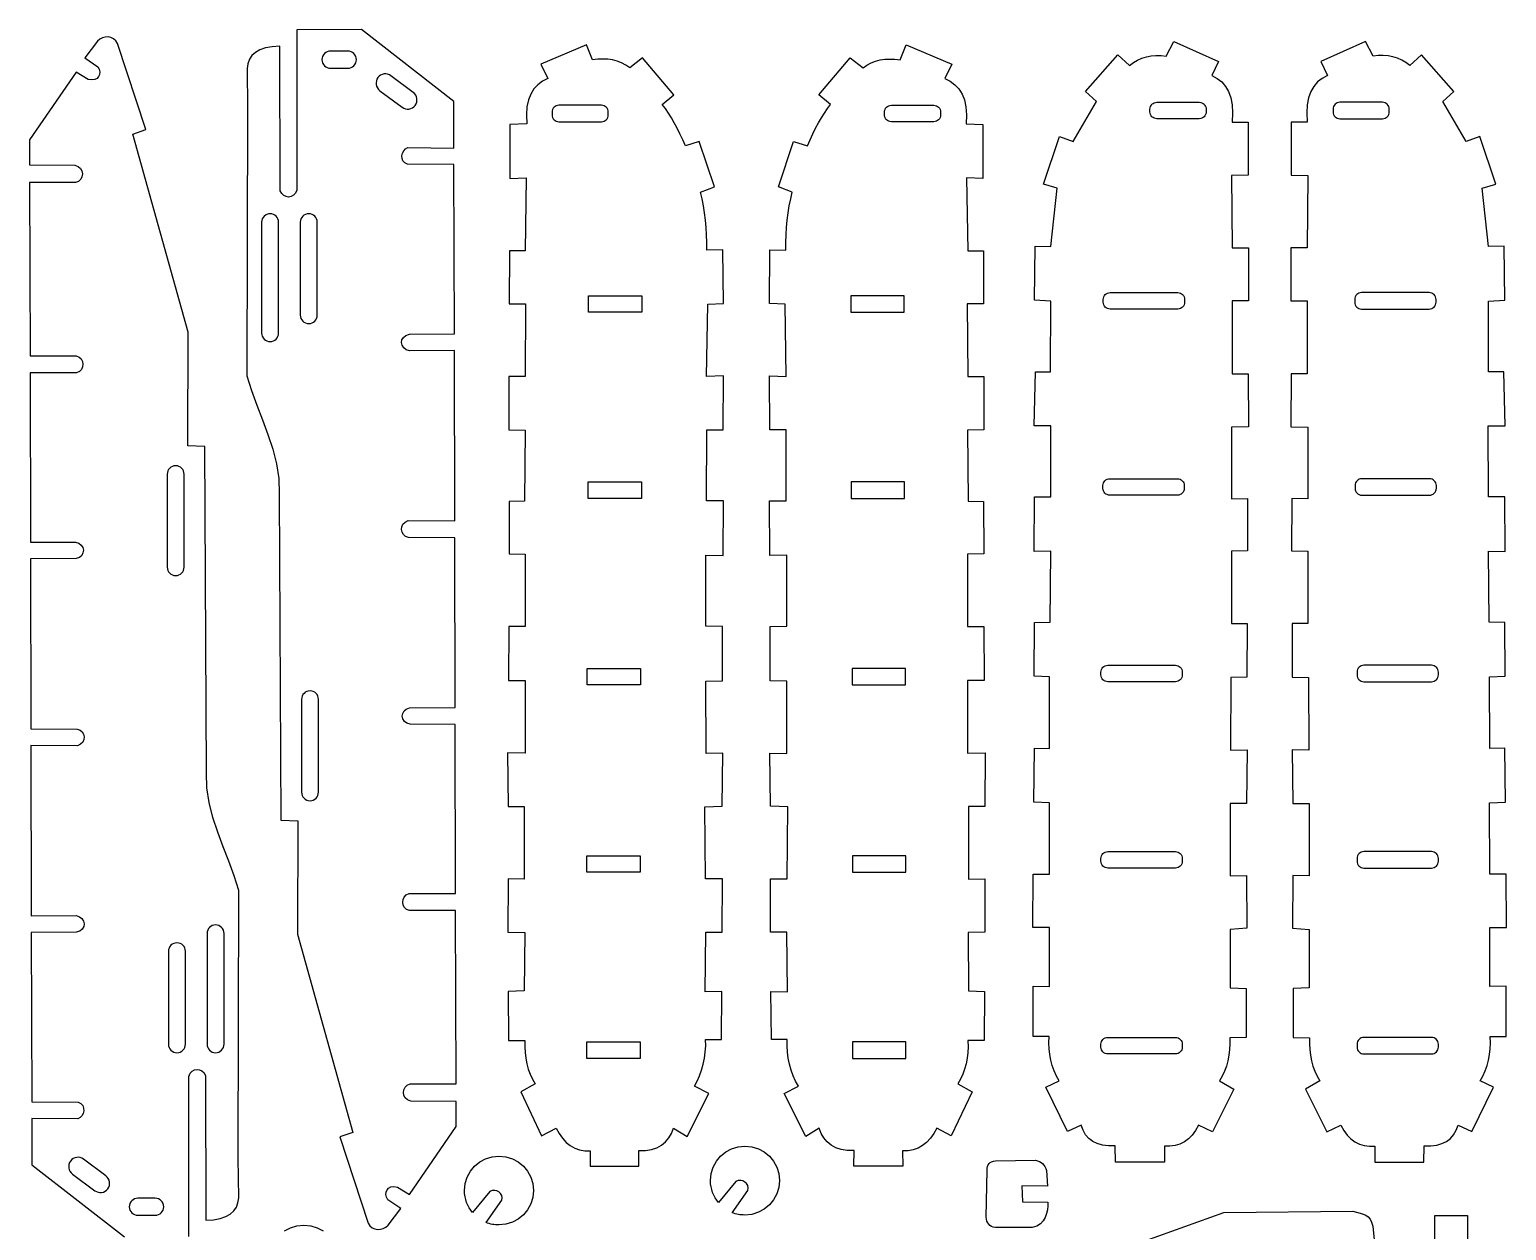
# Model space of a CAD drawing. Extents: x -147 to 762, y -188 to 192.
# Drawn here: x 168.6 to 447, y -34.2 to 192.3 of the extents above; entities that cross this region are included whole.
import ezdxf

# ---------------------------------------------------------------- set-up
doc = ezdxf.new("R2010")
doc.units = 0
doc.header["$MEASUREMENT"] = 0
doc.layers.add('CAMADA_1', color=7, linetype='CONTINUOUS')

msp = doc.modelspace()

# ---------------------------------------------------------------- linework, layer by layer
at = {"layer": 'CAMADA_1', "color": 250}
for points in [[(227.0451, -16.5149), (232.4076, -32.7842), (232.7419, -33.2896), (233.1651, -33.6555), (233.652, -33.8863), (234.1774, -33.9864), (234.7159, -33.9601), (235.2424, -33.8117), (235.7317, -33.5457), (236.1584, -33.1662), (238.5426, -30.0635), (236.1131, -28.3791), (235.8659, -27.8925), (235.7615, -27.4006), (235.796, -26.9329), (235.9655, -26.5189), (236.2659, -26.1882), (236.6933, -25.9703), (237.2438, -25.8947), (237.9134, -25.991), (240.2089, -27.3754), (248.9874, -14.6006), (248.9767, -9.8827), (240.4168, -9.7857), (239.8194, -9.5687), (239.3896, -9.1947), (239.1274, -8.7149), (239.033, -8.1808), (239.1064, -7.6437), (239.3477, -7.1549), (239.7569, -6.7658), (240.3341, -6.5277), (248.9693, -6.5373), (248.8951, 26.1454), (240.1964, 26.1603), (239.653, 26.3719), (239.2589, 26.7294), (239.0154, 27.1868), (238.924, 27.6982), (238.9859, 28.2177), (239.2025, 28.6994), (239.5751, 29.0972), (240.1051, 29.3654), (248.8878, 29.3593), (248.8157, 61.2542), (240.3188, 61.2691), (239.6895, 61.4697), (239.2327, 61.8243), (238.9498, 62.2825), (238.8422, 62.7938), (238.9112, 63.3078), (239.1583, 63.7741), (239.5849, 64.1422), (240.1922, 64.3616), (248.8085, 64.4255), (248.7359, 96.4497), (240.0093, 96.5071), (239.4618, 96.7024), (239.0536, 97.0438), (238.7924, 97.4866), (238.6857, 97.9865), (238.7414, 98.499), (238.967, 98.9796), (239.3704, 99.3837), (239.9591, 99.6669), (248.7288, 99.6063), (248.6562, 131.7454), (240.2167, 131.688), (239.5837, 131.8989), (239.1149, 132.2624), (238.8184, 132.728), (238.7021, 133.2451), (238.7742, 133.7631), (239.0427, 134.2314), (239.5155, 134.5994), (240.2007, 134.8165), (248.6492, 134.9017), (248.5764, 166.8309), (239.8235, 166.8974), (239.2999, 167.1465), (238.9608, 167.5228), (238.7894, 167.9827), (238.7691, 168.4825), (238.8829, 168.9785), (239.1142, 169.4272), (239.4462, 169.7849), (239.8621, 170.0079), (248.5693, 169.9328), (248.5493, 178.7091), (231.1151, 192.2755), (218.9394, 192.2312), (218.9756, 162.0111), (218.6981, 161.4325), (218.3247, 161.0228), (217.886, 160.7779), (217.4128, 160.6938), (216.9358, 160.7662), (216.486, 160.9911), (216.0939, 161.3643), (215.7903, 161.8817), (215.7365, 189.1259), (214.2779, 189.0323), (213.0297, 188.8058), (211.9847, 188.451), (211.1358, 187.9723), (210.4758, 187.3744), (209.9975, 186.6616), (209.6938, 185.8386), (209.5575, 184.9099), (209.6265, 177.357), (209.5451, 126.9899), (210.4057, 124.2178), (211.4061, 121.455), (212.4625, 118.6959), (213.4908, 115.9349), (214.4074, 113.1665), (215.1282, 110.3851), (215.5693, 107.585), (215.647, 104.7607), (215.9645, 43.2168), (219.1347, 43.0926), (219.0972, 21.6988), (229.5047, -15.6873), (227.0451, -16.5149)], [(287.8624, 178.1503), (290.0243, 179.988), (284.1295, 186.9225), (281.7238, 185.0338), (280.9775, 185.5746), (280.1887, 186.002), (279.3602, 186.3226), (278.4948, 186.5428), (277.5954, 186.6694), (276.6647, 186.709), (275.7056, 186.668), (274.7209, 186.5532), (273.5742, 189.404), (264.9715, 185.7655), (266.2669, 183.0318), (265.2673, 182.5119), (264.3925, 181.862), (263.6522, 181.0687), (263.0556, 180.1185), (262.6122, 178.998), (262.3316, 177.6939), (262.2231, 176.1925), (262.2962, 174.4806), (259.1117, 174.3948), (259.1258, 164.1907), (262.1944, 164.3202), (261.9846, 150.5534), (259.0194, 150.543), (259.0068, 140.5429), (262.0846, 140.5375), (261.9846, 126.8183), (258.9516, 126.8717), (258.9244, 116.7969), (262.0041, 116.7441), (261.9041, 103.3442), (259.0027, 103.2709), (258.9634, 93.3923), (262.0041, 93.3284), (262.0041, 79.7091), (258.9424, 79.7029), (258.8854, 69.5152), (262.0235, 69.5544), (262.0041, 55.8156), (258.6796, 55.8624), (258.7661, 45.7791), (261.843, 45.7804), (261.843, 32.0611), (258.7778, 32.1003), (258.7463, 22.0444), (261.9261, 22.0064), (261.843, 11.0153), (258.8185, 10.9068), (258.868, 1.6286), (261.9457, 1.6119), (261.9226, 0.4747), (261.9726, -0.63), (262.097, -1.7017), (262.2969, -2.7397), (262.5734, -3.7437), (262.9277, -4.7132), (263.3608, -5.6476), (263.874, -6.5464), (261.1605, -8.0643), (265.0844, -16.3275), (267.8164, -14.9091), (268.3876, -15.9147), (269.0241, -16.8024), (269.727, -17.5633), (270.4971, -18.1883), (271.3353, -18.6686), (272.2425, -18.9952), (273.2197, -19.1592), (274.2676, -19.1516), (274.2356, -22.0487), (283.461, -22.0818), (283.4179, -19.0835), (284.693, -19.0771), (285.8326, -18.9039), (286.8391, -18.5733), (287.7152, -18.0948), (288.4637, -17.478), (289.0871, -16.7323), (289.588, -15.8673), (289.9692, -14.8924), (292.5195, -16.4549), (296.6148, -8.3424), (293.8992, -6.9464), (294.4283, -5.9987), (294.8876, -4.9926), (295.2742, -3.9362), (295.5851, -2.8376), (295.8171, -1.7049), (295.9674, -0.5462), (296.033, 0.6302), (296.0107, 1.8163), (299.0004, 1.8348), (299.0984, 10.8822), (295.9302, 10.8048), (296.0564, 22.0647), (299.1632, 22.0812), (299.1954, 32.1308), (296.0302, 32.1195), (295.8912, 45.6998), (299.1433, 45.8115), (299.2633, 55.803), (296.1107, 55.774), (296.0912, 69.3739), (299.218, 69.4602), (299.235, 79.707), (296.0718, 79.787), (296.0718, 93.1284), (299.3104, 93.1104), (299.3757, 103.4116), (296.1912, 103.4026), (296.2399, 116.783), (299.3048, 116.7968), (299.3815, 126.9795), (296.2037, 126.8794), (296.4097, 140.5181), (299.3832, 140.5899), (299.2952, 150.7361), (296.2621, 150.6447), (296.2626, 152.1056), (296.22, 153.5419), (296.134, 154.9534), (296.0046, 156.34), (295.8314, 157.7017), (295.6144, 159.0383), (295.3533, 160.3496), (295.0479, 161.6357), (297.6676, 162.603), (294.8327, 171.1644), (292.2089, 170.3288), (291.699, 171.5073), (291.1789, 172.6243), (290.6488, 173.6819), (290.1093, 174.6822), (289.5605, 175.6271), (289.0029, 176.5187), (288.4367, 177.3591), (287.8624, 178.1503)], [(319.5576, 178.1503), (317.3957, 179.988), (323.2905, 186.9225), (325.6962, 185.0338), (326.4425, 185.5746), (327.2313, 186.002), (328.0598, 186.3226), (328.9252, 186.5428), (329.8246, 186.6694), (330.7553, 186.709), (331.7144, 186.668), (332.6991, 186.5532), (333.8458, 189.404), (342.4485, 185.7655), (341.1531, 183.0318), (342.1527, 182.5119), (343.0275, 181.862), (343.7678, 181.0687), (344.3644, 180.1185), (344.8078, 178.998), (345.0884, 177.6939), (345.1969, 176.1925), (345.1238, 174.4806), (348.3083, 174.3948), (348.2942, 164.1907), (345.2256, 164.3202), (345.4354, 150.5534), (348.4006, 150.543), (348.4132, 140.5429), (345.3354, 140.5375), (345.4354, 126.8183), (348.4684, 126.8717), (348.4956, 116.7969), (345.4159, 116.7441), (345.5159, 103.3442), (348.4173, 103.2709), (348.4566, 93.3923), (345.4159, 93.3284), (345.4159, 79.7091), (348.4776, 79.7029), (348.5346, 69.5152), (345.3965, 69.5544), (345.4159, 55.8156), (348.7404, 55.8624), (348.6539, 45.7791), (345.577, 45.7804), (345.577, 32.0611), (348.6422, 32.1003), (348.6737, 22.0444), (345.4939, 22.0064), (345.577, 11.0153), (348.6015, 10.9068), (348.552, 1.6286), (345.4743, 1.6119), (345.4974, 0.4747), (345.4474, -0.63), (345.323, -1.7017), (345.1231, -2.7397), (344.8466, -3.7437), (344.4923, -4.7132), (344.0592, -5.6476), (343.546, -6.5464), (346.2595, -8.0643), (342.3356, -16.3275), (339.6036, -14.9091), (339.0324, -15.9147), (338.3959, -16.8024), (337.693, -17.5633), (336.9229, -18.1883), (336.0847, -18.6686), (335.1775, -18.9952), (334.2003, -19.1592), (333.1524, -19.1516), (333.1844, -22.0487), (323.959, -22.0818), (324.0021, -19.0835), (322.727, -19.0771), (321.5874, -18.9039), (320.5809, -18.5733), (319.7048, -18.0948), (318.9563, -17.478), (318.3329, -16.7323), (317.832, -15.8673), (317.4508, -14.8924), (314.9005, -16.4549), (310.8052, -8.3424), (313.5208, -6.9464), (312.9917, -5.9987), (312.5324, -4.9926), (312.1458, -3.9362), (311.8349, -2.8376), (311.6029, -1.7049), (311.4526, -0.5462), (311.387, 0.6302), (311.4093, 1.8163), (308.4196, 1.8348), (308.3216, 10.8822), (311.4898, 10.8048), (311.3636, 22.0647), (308.2568, 22.0812), (308.2246, 32.1308), (311.3898, 32.1195), (311.5288, 45.6998), (308.2767, 45.8115), (308.1567, 55.803), (311.3093, 55.774), (311.3288, 69.3739), (308.202, 69.4602), (308.185, 79.707), (311.3482, 79.787), (311.3482, 93.1284), (308.1096, 93.1104), (308.0443, 103.4116), (311.2288, 103.4026), (311.1801, 116.783), (308.1152, 116.7968), (308.0385, 126.9795), (311.2163, 126.8794), (311.0103, 140.5181), (308.0368, 140.5899), (308.1248, 150.7361), (311.1579, 150.6447), (311.1574, 152.1056), (311.2, 153.5419), (311.286, 154.9534), (311.4154, 156.34), (311.5886, 157.7017), (311.8056, 159.0383), (312.0667, 160.3496), (312.3721, 161.6357), (309.7524, 162.603), (312.5873, 171.1644), (315.2111, 170.3288), (315.721, 171.5073), (316.2411, 172.6243), (316.7712, 173.6819), (317.3107, 174.6822), (317.8595, 175.6271), (318.4171, 176.5187), (318.9833, 177.3591), (319.5576, 178.1503)], [(369.7273, 178.7087), (367.6392, 180.6201), (373.7554, 187.4809), (375.9397, 185.5184), (376.6828, 186.0688), (377.4633, 186.5212), (378.2799, 186.8772), (379.1318, 187.1381), (380.0177, 187.3053), (380.9365, 187.3803), (381.8873, 187.3644), (382.8688, 187.2591), (384.3106, 190.0362), (392.692, 186.2501), (391.4704, 183.5902), (392.4637, 183.0608), (393.3217, 182.3858), (394.0384, 181.557), (394.6079, 180.5663), (395.0241, 179.4052), (395.2811, 178.0656), (395.3729, 176.5391), (395.2934, 174.8177), (398.3304, 174.8057), (398.3163, 164.8229), (395.1739, 164.731), (395.2934, 151.1118), (398.3586, 151.1014), (398.3712, 141.1013), (395.2934, 141.0959), (395.2934, 127.3767), (398.3264, 127.3301), (398.3536, 117.3815), (395.1739, 117.3025), (395.1739, 103.8026), (398.1753, 103.8293), (398.2146, 93.9507), (395.1739, 93.8868), (395.1739, 80.2675), (398.1356, 80.2613), (398.0926, 70.1474), (395.0545, 70.1128), (394.9739, 56.374), (398.0984, 56.4208), (398.0119, 46.3375), (394.935, 46.3388), (394.935, 32.7195), (398.0002, 32.7849), (398.0317, 22.8523), (394.935, 22.5647), (394.935, 11.5737), (397.9595, 11.4652), (397.91, 2.187), (394.8323, 2.1703), (394.8554, 1.0331), (394.8054, -0.0716), (394.681, -1.1433), (394.4811, -2.1813), (394.2046, -3.1853), (393.8503, -4.1548), (393.4172, -5.0892), (392.904, -5.988), (395.6175, -7.5059), (391.5936, -15.5691), (388.9616, -14.3507), (388.3904, -15.3434), (387.7539, -16.1971), (387.051, -16.9099), (386.2809, -17.4799), (385.4427, -17.9051), (384.5355, -18.1837), (383.5583, -18.3137), (382.5104, -18.2932), (382.5424, -21.2903), (373.317, -21.3234), (373.2601, -18.2251), (371.9892, -18.2316), (370.8611, -18.0924), (369.8706, -17.8098), (369.0128, -17.3864), (368.2827, -16.8247), (367.6753, -16.1271), (367.1857, -15.296), (366.8088, -14.334), (364.2585, -15.535), (360.1632, -7.184), (362.6788, -5.988), (362.1583, -5.0575), (361.7216, -4.0967), (361.3671, -3.1044), (361.0929, -2.0792), (360.8976, -1.0199), (360.7793, 0.0747), (360.7364, 1.2058), (360.7673, 2.3747), (357.7776, 2.3932), (357.7627, 11.8733), (360.8478, 11.8127), (360.8478, 22.9231), (357.7148, 22.9396), (357.7826, 32.9892), (360.8478, 32.9779), (360.8868, 46.4582), (357.9085, 46.5699), (358.0147, 56.7614), (360.8673, 56.7324), (360.8868, 70.2323), (357.96, 70.3186), (358.043, 80.4654), (361.0062, 80.5454), (361.1062, 93.8868), (357.9676, 93.8688), (358.0023, 104.17), (361.0868, 104.161), (361.1381, 117.5414), (357.9732, 117.5552), (358.1965, 127.7379), (361.0743, 127.7378), (361.1062, 141.0765), (358.0113, 141.222), (358.1469, 151.442), (361.1062, 151.3507), (362.3204, 162.3417), (359.7007, 163.0876), (362.757, 172.0917), (365.307, 171.1823), (369.7273, 178.7087)], [(434.9987, 178.7088), (437.0868, 180.6202), (430.9706, 187.481), (428.7863, 185.5185), (428.0432, 186.0689), (427.2627, 186.5213), (426.4461, 186.8773), (425.5942, 187.1382), (424.7083, 187.3054), (423.7895, 187.3804), (422.8387, 187.3645), (421.8572, 187.2592), (420.4154, 190.0363), (412.034, 186.2502), (413.2556, 183.5903), (412.2623, 183.0609), (411.4043, 182.3859), (410.6876, 181.5571), (410.1181, 180.5664), (409.7019, 179.4053), (409.4449, 178.0657), (409.3531, 176.5392), (409.4326, 174.8178), (406.3956, 174.8058), (406.4097, 164.823), (409.5521, 164.7311), (409.4326, 151.1119), (406.3674, 151.1015), (406.3548, 141.1014), (409.4326, 141.096), (409.4326, 127.3768), (406.3996, 127.3302), (406.3724, 117.3816), (409.5521, 117.3026), (409.5521, 103.8027), (406.5507, 103.8294), (406.5114, 93.9508), (409.5521, 93.8869), (409.5521, 80.2676), (406.5904, 80.2614), (406.6334, 70.1475), (409.6715, 70.1129), (409.7521, 56.3741), (406.6276, 56.4209), (406.7141, 46.3376), (409.791, 46.3389), (409.791, 32.7196), (406.7258, 32.785), (406.6943, 22.8524), (409.791, 22.5648), (409.791, 11.5738), (406.7665, 11.4653), (406.816, 2.1871), (409.8937, 2.1704), (409.8706, 1.0332), (409.9206, -0.0715), (410.045, -1.1432), (410.2449, -2.1812), (410.5214, -3.1852), (410.8757, -4.1547), (411.3088, -5.0891), (411.822, -5.9879), (409.1085, -7.5058), (413.1324, -15.569), (415.7644, -14.3506), (416.3356, -15.3433), (416.9721, -16.197), (417.675, -16.9098), (418.4451, -17.4798), (419.2833, -17.905), (420.1905, -18.1836), (421.1677, -18.3136), (422.2156, -18.2931), (422.1836, -21.2902), (431.409, -21.3233), (431.4659, -18.225), (432.7368, -18.2315), (433.8649, -18.0923), (434.8554, -17.8097), (435.7132, -17.3863), (436.4433, -16.8246), (437.0507, -16.127), (437.5403, -15.2959), (437.9172, -14.3339), (440.4675, -15.5349), (444.5628, -7.1839), (442.0472, -5.9879), (442.5677, -5.0574), (443.0044, -4.0966), (443.3589, -3.1043), (443.6331, -2.0791), (443.8284, -1.0198), (443.9467, 0.0748), (443.9896, 1.2059), (443.9587, 2.3748), (446.9484, 2.3933), (446.9633, 11.8734), (443.8782, 11.8128), (443.8782, 22.9232), (447.0112, 22.9397), (446.9434, 32.9893), (443.8782, 32.978), (443.8392, 46.4583), (446.8175, 46.57), (446.7113, 56.7615), (443.8587, 56.7325), (443.8392, 70.2324), (446.766, 70.3187), (446.683, 80.4655), (443.7198, 80.5455), (443.6198, 93.8869), (446.7584, 93.8689), (446.7237, 104.1701), (443.6392, 104.1611), (443.5879, 117.5415), (446.7528, 117.5553), (446.5295, 127.738), (443.6517, 127.7379), (443.6198, 141.0766), (446.7147, 141.2221), (446.5791, 151.4421), (443.6198, 151.3508), (442.4056, 162.3418), (445.0253, 163.0877), (441.969, 172.0918), (439.419, 171.1824), (434.9987, 178.7088)], [(225.2887, 184.9834), (228.5681, 184.9834), (228.8916, 185.0163), (229.1934, 185.1105), (229.4669, 185.2594), (229.7055, 185.4565), (229.9026, 185.6951), (230.0515, 185.9686), (230.1457, 186.2704), (230.1786, 186.5939), (230.1786, 186.5939), (230.1457, 186.9174), (230.0515, 187.2192), (229.9026, 187.4927), (229.7055, 187.7313), (229.4669, 187.9284), (229.1934, 188.0773), (228.8916, 188.1715), (228.5681, 188.2044), (225.2887, 188.2044), (224.9652, 188.1715), (224.6634, 188.0773), (224.3899, 187.9284), (224.1513, 187.7313), (223.9542, 187.4927), (223.8053, 187.2192), (223.7111, 186.9174), (223.6782, 186.5939), (223.6782, 186.5939), (223.7111, 186.2704), (223.8053, 185.9686), (223.9542, 185.6951), (224.1513, 185.4565), (224.3899, 185.2594), (224.6634, 185.1105), (224.9652, 185.0163), (225.2887, 184.9834)], [(234.5959, 180.7478), (238.7939, 177.6147), (239.0982, 177.4323), (239.4235, 177.3178), (239.7598, 177.2695), (240.0969, 177.2861), (240.4248, 177.3661), (240.7335, 177.508), (241.0128, 177.7104), (241.2526, 177.9718), (241.2527, 177.9719), (241.435, 178.2762), (241.5496, 178.6015), (241.5978, 178.9377), (241.5812, 179.2749), (241.5012, 179.6028), (241.3593, 179.9114), (241.1569, 180.1907), (240.8955, 180.4305), (236.6975, 183.5637), (236.3932, 183.7461), (236.0679, 183.8606), (235.7316, 183.9089), (235.3945, 183.8923), (235.0666, 183.8123), (234.758, 183.6704), (234.4787, 183.468), (234.2389, 183.2066), (234.2388, 183.2065), (234.0564, 182.9023), (233.9419, 182.577), (233.8936, 182.2407), (233.9102, 181.9035), (233.9902, 181.5756), (234.1321, 181.2669), (234.3345, 180.9876), (234.5959, 180.7478)], [(381.0964, 178.5514), (389.101, 178.5514), (389.361, 178.525), (389.6036, 178.4493), (389.8233, 178.3296), (390.0151, 178.1712), (390.1734, 177.9795), (390.2931, 177.7597), (390.3688, 177.5171), (390.3952, 177.2571), (390.3952, 176.7456), (390.3688, 176.4856), (390.2931, 176.243), (390.1734, 176.0233), (390.0151, 175.8315), (389.8233, 175.6732), (389.6036, 175.5535), (389.361, 175.4778), (389.101, 175.4514), (381.0964, 175.4514), (380.8364, 175.4778), (380.5938, 175.5535), (380.3741, 175.6732), (380.1823, 175.8315), (380.024, 176.0233), (379.9043, 176.243), (379.8286, 176.4856), (379.8022, 176.7456), (379.8022, 177.2571), (379.8286, 177.5171), (379.9043, 177.7597), (380.024, 177.9795), (380.1823, 178.1712), (380.3741, 178.3296), (380.5938, 178.4493), (380.8364, 178.525), (381.0964, 178.5514)], [(423.6296, 178.5515), (415.625, 178.5515), (415.365, 178.5251), (415.1224, 178.4494), (414.9027, 178.3297), (414.7109, 178.1713), (414.5526, 177.9796), (414.4329, 177.7598), (414.3572, 177.5172), (414.3308, 177.2572), (414.3308, 176.7457), (414.3572, 176.4857), (414.4329, 176.2431), (414.5526, 176.0234), (414.7109, 175.8316), (414.9027, 175.6733), (415.1224, 175.5536), (415.365, 175.4779), (415.625, 175.4515), (423.6296, 175.4515), (423.8896, 175.4779), (424.1322, 175.5536), (424.3519, 175.6733), (424.5437, 175.8316), (424.702, 176.0234), (424.8217, 176.2431), (424.8974, 176.4857), (424.9238, 176.7457), (424.9238, 177.2572), (424.8974, 177.5172), (424.8217, 177.7598), (424.702, 177.9796), (424.5437, 178.1713), (424.3519, 178.3297), (424.1322, 178.4494), (423.8896, 178.5251), (423.6296, 178.5515)], [(276.3816, 177.993), (268.377, 177.993), (268.117, 177.9666), (267.8744, 177.8909), (267.6547, 177.7712), (267.4629, 177.6128), (267.3046, 177.4211), (267.1849, 177.2013), (267.1092, 176.9587), (267.0828, 176.6987), (267.0828, 176.1872), (267.1092, 175.9272), (267.1849, 175.6846), (267.3046, 175.4649), (267.4629, 175.2731), (267.6547, 175.1148), (267.8744, 174.9951), (268.117, 174.9194), (268.377, 174.893), (276.3816, 174.893), (276.6416, 174.9194), (276.8842, 174.9951), (277.1039, 175.1148), (277.2957, 175.2731), (277.454, 175.4649), (277.5737, 175.6846), (277.6494, 175.9272), (277.6758, 176.1872), (277.6758, 176.6987), (277.6494, 176.9587), (277.5737, 177.2013), (277.454, 177.4211), (277.2957, 177.6128), (277.1039, 177.7712), (276.8842, 177.8909), (276.6416, 177.9666), (276.3816, 177.993)], [(331.0384, 177.993), (339.043, 177.993), (339.303, 177.9666), (339.5456, 177.8909), (339.7653, 177.7712), (339.9571, 177.6128), (340.1154, 177.4211), (340.2351, 177.2013), (340.3108, 176.9587), (340.3372, 176.6987), (340.3372, 176.1872), (340.3108, 175.9272), (340.2351, 175.6846), (340.1154, 175.4649), (339.9571, 175.2731), (339.7653, 175.1148), (339.5456, 174.9951), (339.303, 174.9194), (339.043, 174.893), (331.0384, 174.893), (330.7784, 174.9194), (330.5358, 174.9951), (330.3161, 175.1148), (330.1243, 175.2731), (329.966, 175.4649), (329.8463, 175.6846), (329.7706, 175.9272), (329.7442, 176.1872), (329.7442, 176.6987), (329.7706, 176.9587), (329.8463, 177.2013), (329.966, 177.4211), (330.1243, 177.6128), (330.3161, 177.7712), (330.5358, 177.8909), (330.7784, 177.9666), (331.0384, 177.993)], [(213.9174, 133.4453), (213.9174, 133.4453), (214.2388, 133.478), (214.5387, 133.5716), (214.8104, 133.7195), (215.0475, 133.9153), (215.2433, 134.1524), (215.3912, 134.4241), (215.4848, 134.7239), (215.5175, 135.0453), (215.5175, 155.9435), (215.4848, 156.2649), (215.3912, 156.5647), (215.2433, 156.8364), (215.0475, 157.0735), (214.8104, 157.2693), (214.5387, 157.4172), (214.2388, 157.5108), (213.9174, 157.5435), (213.9174, 157.5435), (213.596, 157.5108), (213.2962, 157.4172), (213.0245, 157.2693), (212.7875, 157.0735), (212.5917, 156.8364), (212.4437, 156.5647), (212.3502, 156.2649), (212.3175, 155.9435), (212.3175, 135.0453), (212.3502, 134.7239), (212.4437, 134.4241), (212.5917, 134.1524), (212.7875, 133.9153), (213.0245, 133.7195), (213.2962, 133.5716), (213.596, 133.478), (213.9174, 133.4453)], [(221.1913, 136.8271), (221.1913, 136.8271), (221.5127, 136.8598), (221.8126, 136.9534), (222.0843, 137.1013), (222.3214, 137.2971), (222.5172, 137.5341), (222.6651, 137.8059), (222.7587, 138.1057), (222.7914, 138.4271), (222.7914, 155.9435), (222.7587, 156.2649), (222.6651, 156.5648), (222.5172, 156.8365), (222.3214, 157.0735), (222.0843, 157.2693), (221.8126, 157.4173), (221.5127, 157.5108), (221.1913, 157.5435), (221.1913, 157.5435), (220.8699, 157.5108), (220.5701, 157.4173), (220.2984, 157.2693), (220.0614, 157.0735), (219.8656, 156.8365), (219.7176, 156.5648), (219.6241, 156.2649), (219.5914, 155.9435), (219.5914, 138.4271), (219.6241, 138.1057), (219.7176, 137.8059), (219.8656, 137.5341), (220.0614, 137.2971), (220.2984, 137.1013), (220.5701, 136.9534), (220.8699, 136.8598), (221.1913, 136.8271)], [(273.9573, 142.0527), (284.0195, 142.0527), (284.0195, 138.9527), (273.9573, 138.9527), (273.9573, 142.0527)], [(333.4627, 142.0527), (323.4005, 142.0527), (323.4005, 138.9527), (333.4627, 138.9527), (333.4627, 142.0527)], [(372.2883, 142.6643), (385.0259, 142.6643), (385.2859, 142.6379), (385.5285, 142.5622), (385.7482, 142.4425), (385.94, 142.2841), (386.0983, 142.0924), (386.218, 141.8726), (386.2937, 141.63), (386.3201, 141.37), (386.3201, 140.8585), (386.2937, 140.5985), (386.218, 140.3559), (386.0983, 140.1362), (385.94, 139.9444), (385.7482, 139.7861), (385.5285, 139.6664), (385.2859, 139.5907), (385.0259, 139.5643), (372.2883, 139.5643), (372.0283, 139.5907), (371.7857, 139.6664), (371.566, 139.7861), (371.3742, 139.9444), (371.2159, 140.1362), (371.0962, 140.3559), (371.0205, 140.5985), (370.9941, 140.8585), (370.9941, 141.37), (371.0205, 141.63), (371.0962, 141.8726), (371.2159, 142.0924), (371.3742, 142.2841), (371.566, 142.4425), (371.7857, 142.5622), (372.0283, 142.6379), (372.2883, 142.6643)], [(432.4377, 142.6644), (419.7001, 142.6644), (419.4401, 142.638), (419.1975, 142.5623), (418.9778, 142.4426), (418.786, 142.2842), (418.6277, 142.0925), (418.508, 141.8727), (418.4323, 141.6301), (418.4059, 141.3701), (418.4059, 140.8586), (418.4323, 140.5986), (418.508, 140.356), (418.6277, 140.1363), (418.786, 139.9445), (418.9778, 139.7862), (419.1975, 139.6665), (419.4401, 139.5908), (419.7001, 139.5644), (432.4377, 139.5644), (432.6977, 139.5908), (432.9403, 139.6665), (433.16, 139.7862), (433.3518, 139.9445), (433.5101, 140.1363), (433.6298, 140.356), (433.7055, 140.5986), (433.7319, 140.8586), (433.7319, 141.3701), (433.7055, 141.6301), (433.6298, 141.8727), (433.5101, 142.0925), (433.3518, 142.2842), (433.16, 142.4426), (432.9403, 142.5623), (432.6977, 142.638), (432.4377, 142.6644)], [(196.1077, 110.0298), (196.1077, 110.0298), (195.7863, 109.9971), (195.4864, 109.9036), (195.2147, 109.7556), (194.9776, 109.5598), (194.7818, 109.3228), (194.6339, 109.0511), (194.5403, 108.7512), (194.5076, 108.4298), (194.5076, 90.9134), (194.5403, 90.592), (194.6339, 90.2922), (194.7818, 90.0204), (194.9776, 89.7834), (195.2147, 89.5876), (195.4864, 89.4397), (195.7863, 89.3461), (196.1077, 89.3134), (196.1077, 89.3134), (196.4291, 89.3461), (196.7289, 89.4397), (197.0006, 89.5876), (197.2376, 89.7834), (197.4334, 90.0204), (197.5814, 90.2922), (197.6749, 90.592), (197.7076, 90.9134), (197.7076, 108.4298), (197.6749, 108.7512), (197.5814, 109.0511), (197.4334, 109.3228), (197.2376, 109.5598), (197.0006, 109.7556), (196.7289, 109.9036), (196.4291, 109.9971), (196.1077, 110.0298)], [(273.8741, 106.9597), (283.9363, 106.9597), (283.9363, 103.8597), (273.8741, 103.8597), (273.8741, 106.9597)], [(333.5459, 106.9597), (323.4837, 106.9597), (323.4837, 103.8597), (333.5459, 103.8597), (333.5459, 106.9597)], [(372.2297, 107.5694), (384.9673, 107.5694), (385.2273, 107.543), (385.4699, 107.4673), (385.6896, 107.3476), (385.8814, 107.1892), (386.0397, 106.9975), (386.1594, 106.7777), (386.2351, 106.5351), (386.2615, 106.2751), (386.2615, 105.7636), (386.2351, 105.5036), (386.1594, 105.261), (386.0397, 105.0413), (385.8814, 104.8495), (385.6896, 104.6912), (385.4699, 104.5715), (385.2273, 104.4958), (384.9673, 104.4694), (372.2297, 104.4694), (371.9697, 104.4958), (371.7271, 104.5715), (371.5074, 104.6912), (371.3156, 104.8495), (371.1573, 105.0413), (371.0376, 105.261), (370.9619, 105.5036), (370.9355, 105.7636), (370.9355, 106.2751), (370.9619, 106.5351), (371.0376, 106.7777), (371.1573, 106.9975), (371.3156, 107.1892), (371.5074, 107.3476), (371.7271, 107.4673), (371.9697, 107.543), (372.2297, 107.5694)], [(432.4963, 107.5695), (419.7587, 107.5695), (419.4987, 107.5431), (419.2561, 107.4674), (419.0364, 107.3477), (418.8446, 107.1893), (418.6863, 106.9976), (418.5666, 106.7778), (418.4909, 106.5352), (418.4645, 106.2752), (418.4645, 105.7637), (418.4909, 105.5037), (418.5666, 105.2611), (418.6863, 105.0414), (418.8446, 104.8496), (419.0364, 104.6913), (419.2561, 104.5716), (419.4987, 104.4959), (419.7587, 104.4695), (432.4963, 104.4695), (432.7563, 104.4959), (432.9989, 104.5716), (433.2186, 104.6913), (433.4104, 104.8496), (433.5687, 105.0414), (433.6884, 105.2611), (433.7641, 105.5037), (433.7905, 105.7637), (433.7905, 106.2752), (433.7641, 106.5352), (433.6884, 106.7778), (433.5687, 106.9976), (433.4104, 107.1893), (433.2186, 107.3477), (432.9989, 107.4674), (432.7563, 107.5431), (432.4963, 107.5695)], [(273.7077, 71.7835), (283.7699, 71.7835), (283.7699, 68.6835), (273.7077, 68.6835), (273.7077, 71.7835)], [(333.7123, 71.7835), (323.6501, 71.7835), (323.6501, 68.6835), (333.7123, 68.6835), (333.7123, 71.7835)], [(371.8482, 72.3945), (384.5858, 72.3945), (384.8458, 72.3681), (385.0884, 72.2924), (385.3081, 72.1727), (385.4999, 72.0143), (385.6582, 71.8226), (385.7779, 71.6028), (385.8536, 71.3602), (385.88, 71.1002), (385.88, 70.5887), (385.8536, 70.3287), (385.7779, 70.0861), (385.6582, 69.8664), (385.4999, 69.6746), (385.3081, 69.5163), (385.0884, 69.3966), (384.8458, 69.3209), (384.5858, 69.2945), (371.8482, 69.2945), (371.5882, 69.3209), (371.3456, 69.3966), (371.1259, 69.5163), (370.9341, 69.6746), (370.7758, 69.8664), (370.6561, 70.0861), (370.5804, 70.3287), (370.554, 70.5887), (370.554, 71.1002), (370.5804, 71.3602), (370.6561, 71.6028), (370.7758, 71.8226), (370.9341, 72.0143), (371.1259, 72.1727), (371.3456, 72.2924), (371.5882, 72.3681), (371.8482, 72.3945)], [(432.8778, 72.3946), (420.1402, 72.3946), (419.8802, 72.3682), (419.6376, 72.2925), (419.4179, 72.1728), (419.2261, 72.0144), (419.0678, 71.8227), (418.9481, 71.6029), (418.8724, 71.3603), (418.846, 71.1003), (418.846, 70.5888), (418.8724, 70.3288), (418.9481, 70.0862), (419.0678, 69.8665), (419.2261, 69.6747), (419.4179, 69.5164), (419.6376, 69.3967), (419.8802, 69.321), (420.1402, 69.2946), (432.8778, 69.2946), (433.1378, 69.321), (433.3804, 69.3967), (433.6001, 69.5164), (433.7919, 69.6747), (433.9502, 69.8665), (434.0699, 70.0862), (434.1456, 70.3288), (434.172, 70.5888), (434.172, 71.1003), (434.1456, 71.3603), (434.0699, 71.6029), (433.9502, 71.8227), (433.7919, 72.0144), (433.6001, 72.1728), (433.3804, 72.2925), (433.1378, 72.3682), (432.8778, 72.3946)], [(221.4375, 46.8552), (221.4375, 46.8552), (221.7589, 46.8879), (222.0588, 46.9815), (222.3305, 47.1294), (222.5676, 47.3252), (222.7634, 47.5622), (222.9113, 47.834), (223.0049, 48.1338), (223.0376, 48.4552), (223.0376, 65.9716), (223.0049, 66.293), (222.9113, 66.5929), (222.7634, 66.8646), (222.5676, 67.1016), (222.3305, 67.2974), (222.0588, 67.4454), (221.7589, 67.5389), (221.4375, 67.5716), (221.4375, 67.5716), (221.1161, 67.5389), (220.8163, 67.4454), (220.5446, 67.2974), (220.3076, 67.1016), (220.1118, 66.8646), (219.9638, 66.5929), (219.8703, 66.293), (219.8376, 65.9716), (219.8376, 48.4552), (219.8703, 48.1338), (219.9638, 47.834), (220.1118, 47.5622), (220.3076, 47.3252), (220.5446, 47.1294), (220.8163, 46.9815), (221.1161, 46.8879), (221.4375, 46.8552)], [(273.6246, 36.4578), (283.6868, 36.4578), (283.6868, 33.3578), (273.6246, 33.3578), (273.6246, 36.4578)], [(333.7954, 36.4578), (323.7332, 36.4578), (323.7332, 33.3578), (333.7954, 33.3578), (333.7954, 36.4578)], [(371.8482, 37.2565), (384.5858, 37.2565), (384.8458, 37.2301), (385.0884, 37.1544), (385.3081, 37.0347), (385.4999, 36.8763), (385.6582, 36.6846), (385.7779, 36.4648), (385.8536, 36.2222), (385.88, 35.9622), (385.88, 35.4507), (385.8536, 35.1907), (385.7779, 34.9481), (385.6582, 34.7284), (385.4999, 34.5366), (385.3081, 34.3783), (385.0884, 34.2586), (384.8458, 34.1829), (384.5858, 34.1565), (371.8482, 34.1565), (371.5882, 34.1829), (371.3456, 34.2586), (371.1259, 34.3783), (370.9341, 34.5366), (370.7758, 34.7284), (370.6561, 34.9481), (370.5804, 35.1907), (370.554, 35.4507), (370.554, 35.9622), (370.5804, 36.2222), (370.6561, 36.4648), (370.7758, 36.6846), (370.9341, 36.8763), (371.1259, 37.0347), (371.3456, 37.1544), (371.5882, 37.2301), (371.8482, 37.2565)], [(432.8778, 37.2566), (420.1402, 37.2566), (419.8802, 37.2302), (419.6376, 37.1545), (419.4179, 37.0348), (419.2261, 36.8764), (419.0678, 36.6847), (418.9481, 36.4649), (418.8724, 36.2223), (418.846, 35.9623), (418.846, 35.4508), (418.8724, 35.1908), (418.9481, 34.9482), (419.0678, 34.7285), (419.2261, 34.5367), (419.4179, 34.3784), (419.6376, 34.2587), (419.8802, 34.183), (420.1402, 34.1566), (432.8778, 34.1566), (433.1378, 34.183), (433.3804, 34.2587), (433.6001, 34.3784), (433.7919, 34.5367), (433.9502, 34.7285), (434.0699, 34.9482), (434.1456, 35.1908), (434.172, 35.4508), (434.172, 35.9623), (434.1456, 36.2223), (434.0699, 36.4649), (433.9502, 36.6847), (433.7919, 36.8764), (433.6001, 37.0348), (433.3804, 37.1545), (433.1378, 37.2302), (432.8778, 37.2566)], [(203.6278, 23.4397), (203.6278, 23.4397), (203.3064, 23.407), (203.0065, 23.3134), (202.7348, 23.1655), (202.4977, 22.9697), (202.3019, 22.7326), (202.154, 22.4609), (202.0604, 22.1611), (202.0277, 21.8397), (202.0277, 0.9415), (202.0604, 0.6201), (202.154, 0.3203), (202.3019, 0.0486), (202.4977, -0.1885), (202.7348, -0.3843), (203.0065, -0.5322), (203.3064, -0.6258), (203.6278, -0.6585), (203.6278, -0.6585), (203.9492, -0.6258), (204.249, -0.5322), (204.5207, -0.3843), (204.7577, -0.1885), (204.9535, 0.0486), (205.1015, 0.3203), (205.195, 0.6201), (205.2277, 0.9415), (205.2277, 21.8397), (205.195, 22.1611), (205.1015, 22.4609), (204.9535, 22.7326), (204.7577, 22.9697), (204.5207, 23.1655), (204.249, 23.3134), (203.9492, 23.407), (203.6278, 23.4397)], [(196.3539, 20.0579), (196.3539, 20.0579), (196.0325, 20.0252), (195.7326, 19.9317), (195.4609, 19.7837), (195.2238, 19.5879), (195.028, 19.3509), (194.8801, 19.0792), (194.7865, 18.7793), (194.7538, 18.4579), (194.7538, 0.9415), (194.7865, 0.6201), (194.8801, 0.3203), (195.028, 0.0485), (195.2238, -0.1885), (195.4609, -0.3843), (195.7326, -0.5322), (196.0325, -0.6258), (196.3539, -0.6585), (196.3539, -0.6585), (196.6753, -0.6258), (196.9751, -0.5322), (197.2468, -0.3843), (197.4838, -0.1885), (197.6796, 0.0485), (197.8276, 0.3203), (197.9211, 0.6201), (197.9538, 0.9415), (197.9538, 18.4579), (197.9211, 18.7793), (197.8276, 19.0792), (197.6796, 19.3509), (197.4838, 19.5879), (197.2468, 19.7837), (196.9751, 19.9317), (196.6753, 20.0252), (196.3539, 20.0579)], [(273.6246, 1.3647), (283.6868, 1.3647), (283.6868, -1.7353), (273.6246, -1.7353), (273.6246, 1.3647)], [(333.7954, 1.3647), (323.7332, 1.3647), (323.7332, -1.7353), (333.7954, -1.7353), (333.7954, 1.3647)], [(371.8482, 2.2185), (384.5858, 2.2185), (384.8458, 2.1921), (385.0884, 2.1164), (385.3081, 1.9967), (385.4999, 1.8383), (385.6582, 1.6466), (385.7779, 1.4268), (385.8536, 1.1842), (385.88, 0.9242), (385.88, 0.4127), (385.8536, 0.1527), (385.7779, -0.0899), (385.6582, -0.3096), (385.4999, -0.5014), (385.3081, -0.6597), (385.0884, -0.7794), (384.8458, -0.8551), (384.5858, -0.8815), (371.8482, -0.8815), (371.5882, -0.8551), (371.3456, -0.7794), (371.1259, -0.6597), (370.9341, -0.5014), (370.7758, -0.3096), (370.6561, -0.0899), (370.5804, 0.1527), (370.554, 0.4127), (370.554, 0.9242), (370.5804, 1.1842), (370.6561, 1.4268), (370.7758, 1.6466), (370.9341, 1.8383), (371.1259, 1.9967), (371.3456, 2.1164), (371.5882, 2.1921), (371.8482, 2.2185)], [(432.8778, 2.2186), (420.1402, 2.2186), (419.8802, 2.1922), (419.6376, 2.1165), (419.4179, 1.9968), (419.2261, 1.8384), (419.0678, 1.6467), (418.9481, 1.4269), (418.8724, 1.1843), (418.846, 0.9243), (418.846, 0.4128), (418.8724, 0.1528), (418.9481, -0.0898), (419.0678, -0.3095), (419.2261, -0.5013), (419.4179, -0.6596), (419.6376, -0.7793), (419.8802, -0.855), (420.1402, -0.8814), (432.8778, -0.8814), (433.1378, -0.855), (433.3804, -0.7793), (433.6001, -0.6596), (433.7919, -0.5013), (433.9502, -0.3095), (434.0699, -0.0898), (434.1456, 0.1528), (434.172, 0.4128), (434.172, 0.9243), (434.1456, 1.1843), (434.0699, 1.4269), (433.9502, 1.6467), (433.7919, 1.8384), (433.6001, 1.9968), (433.3804, 2.1165), (433.1378, 2.1922), (432.8778, 2.2186)], [(303.4437, -18.2708), (304.7537, -18.4029), (305.9738, -18.7816), (307.0779, -19.3809), (308.0399, -20.1746), (308.8336, -21.1366), (309.4329, -22.2407), (309.8116, -23.4608), (309.9437, -24.7708), (309.8116, -26.0808), (309.4329, -27.3009), (308.8336, -28.405), (308.0399, -29.367), (307.0779, -30.1607), (305.9738, -30.76), (304.7537, -31.1387), (303.4437, -31.2708), (303.1301, -31.2635), (302.8166, -31.2417), (302.5048, -31.2058), (302.1961, -31.1562), (301.8922, -31.0931), (301.5947, -31.0169), (301.305, -30.9279), (301.0248, -30.8265), (304.0018, -26.6157), (304.0559, -26.1474), (303.9658, -25.7184), (303.7551, -25.3459), (303.4471, -25.0473), (303.0652, -24.8398), (302.6327, -24.7406), (302.1731, -24.767), (301.7098, -24.9361), (298.4472, -28.9286), (298.1131, -28.4913), (297.8163, -28.0259), (297.559, -27.5348), (297.3434, -27.0201), (297.1719, -26.4842), (297.0466, -25.9291), (296.9698, -25.3573), (296.9437, -24.7708), (297.0758, -23.4608), (297.4545, -22.2407), (298.0538, -21.1366), (298.8475, -20.1746), (299.8095, -19.3809), (300.9136, -18.7816), (302.1337, -18.4029), (303.4437, -18.2708)], [(182.9493, -23.8628), (178.7513, -20.7297), (178.447, -20.5473), (178.1217, -20.4328), (177.7854, -20.3845), (177.4483, -20.4011), (177.1204, -20.4811), (176.8117, -20.623), (176.5324, -20.8254), (176.2926, -21.0868), (176.2925, -21.0869), (176.1102, -21.3912), (175.9956, -21.7165), (175.9474, -22.0527), (175.964, -22.3898), (176.044, -22.7178), (176.1859, -23.0264), (176.3883, -23.3057), (176.6497, -23.5455), (180.8477, -26.6787), (181.152, -26.8611), (181.4773, -26.9756), (181.8136, -27.0239), (182.1507, -27.0073), (182.4786, -26.9273), (182.7872, -26.7854), (183.0665, -26.583), (183.3063, -26.3216), (183.3064, -26.3215), (183.4888, -26.0173), (183.6033, -25.692), (183.6516, -25.3557), (183.635, -25.0185), (183.555, -24.6906), (183.4131, -24.3819), (183.2107, -24.1026), (182.9493, -23.8628)], [(257.0643, -20.1495), (258.3743, -20.2816), (259.5944, -20.6603), (260.6985, -21.2596), (261.6605, -22.0533), (262.4542, -23.0153), (263.0535, -24.1194), (263.4322, -25.3395), (263.5643, -26.6495), (263.4322, -27.9595), (263.0535, -29.1796), (262.4542, -30.2837), (261.6605, -31.2457), (260.6985, -32.0394), (259.5944, -32.6387), (258.3743, -33.0174), (257.0643, -33.1495), (256.7507, -33.1422), (256.4372, -33.1204), (256.1254, -33.0845), (255.8167, -33.0349), (255.5128, -32.9718), (255.2153, -32.8956), (254.9256, -32.8066), (254.6454, -32.7052), (257.6224, -28.4944), (257.6765, -28.0261), (257.5864, -27.5971), (257.3757, -27.2246), (257.0677, -26.9261), (256.6858, -26.7185), (256.2533, -26.6193), (255.7937, -26.6457), (255.3304, -26.8148), (252.0678, -30.8073), (251.7337, -30.37), (251.4369, -29.9046), (251.1796, -29.4135), (250.964, -28.8988), (250.7925, -28.3629), (250.6672, -27.8078), (250.5904, -27.236), (250.5643, -26.6495), (250.6964, -25.3395), (251.0751, -24.1194), (251.6744, -23.0153), (252.4681, -22.0533), (253.4301, -21.2596), (254.5342, -20.6603), (255.7543, -20.2816), (257.0643, -20.1495)], [(360.5497, -28.8346), (360.5313, -29.5234), (360.4588, -30.2586), (360.309, -31.0041), (360.0588, -31.7238), (359.6848, -32.3816), (359.1639, -32.9416), (358.473, -33.3675), (357.5888, -33.6234), (350.6491, -33.6094), (350.2574, -33.5385), (349.9214, -33.4118), (349.6379, -33.2326), (349.4035, -33.0044), (349.215, -32.7303), (349.0689, -32.4137), (348.9621, -32.058), (348.8911, -31.6663), (349.0762, -22.7836), (349.0976, -22.4205), (349.1684, -22.0978), (349.2889, -21.8158), (349.4595, -21.5747), (349.6804, -21.3748), (349.9521, -21.2164), (350.2749, -21.0999), (350.6491, -21.0255), (358.2365, -20.933), (358.6174, -21.0336), (358.9632, -21.1737), (359.2734, -21.3539), (359.5474, -21.5747), (359.7848, -21.8368), (359.9851, -22.1406), (360.1477, -22.4869), (360.2721, -22.8761), (360.4572, -25.8004), (355.6457, -25.7445), (355.7382, -28.7979), (360.5497, -28.8346)], [(192.2565, -28.0984), (188.9771, -28.0984), (188.6536, -28.1313), (188.3518, -28.2255), (188.0783, -28.3744), (187.8397, -28.5715), (187.6426, -28.8101), (187.4937, -29.0836), (187.3995, -29.3854), (187.3666, -29.7089), (187.3666, -29.7089), (187.3995, -30.0324), (187.4937, -30.3342), (187.6426, -30.6077), (187.8397, -30.8463), (188.0783, -31.0434), (188.3518, -31.1923), (188.6536, -31.2865), (188.9771, -31.3194), (192.2565, -31.3194), (192.58, -31.2865), (192.8818, -31.1923), (193.1553, -31.0434), (193.3939, -30.8463), (193.591, -30.6077), (193.7399, -30.3342), (193.8341, -30.0324), (193.867, -29.7089), (193.867, -29.7089), (193.8341, -29.3854), (193.7399, -29.0836), (193.591, -28.8101), (193.3939, -28.5715), (193.1553, -28.3744), (192.8818, -28.2255), (192.58, -28.1313), (192.2565, -28.0984)], [(433.5033, -31.3868), (439.6892, -31.3868), (439.6892, -37.5875), (441.6143, -37.5875), (441.619, -41.2032), (439.6892, -41.2093), (437.862, -113.8552), (434.8411, -113.8879), (433.5033, -41.1482), (431.4924, -41.158), (431.4477, -37.6202), (433.5033, -37.6202), (433.5033, -31.3868)]]:
    msp.add_lwpolyline(points, close=True, dxfattribs=at)
for points in [[(198.6058, -35.3462), (198.5696, -5.1261), (198.8471, -4.5475), (199.2205, -4.1378), (199.6592, -3.8929), (200.1324, -3.8087), (200.6094, -3.8812), (201.0592, -4.1061), (201.4513, -4.4793), (201.7549, -4.9967), (201.8087, -32.2409), (203.2673, -32.1473), (204.5155, -31.9208), (205.5605, -31.566), (206.4094, -31.0873), (207.0694, -30.4894), (207.5477, -29.7766), (207.8514, -28.9536), (207.9877, -28.0249), (207.9187, -20.472), (208.0001, 29.8951), (207.1395, 32.6672), (206.1391, 35.43), (205.0827, 38.1891), (204.0544, 40.9501), (203.1378, 43.7185), (202.417, 46.4999), (201.9759, 49.3), (201.8982, 52.1243), (201.5807, 113.6682), (198.4105, 113.7924), (198.448, 135.1862), (188.0405, 172.5723), (190.5001, 173.3999), (190.5001, 173.3999), (185.1376, 189.6692), (184.8033, 190.1746), (184.3801, 190.5405), (183.8932, 190.7713), (183.3678, 190.8714), (182.8293, 190.8451), (182.3028, 190.6967), (181.8135, 190.4307), (181.3868, 190.0512), (179.0026, 186.9485), (181.4321, 185.2641), (181.6793, 184.7775), (181.7837, 184.2856), (181.7492, 183.8179), (181.5797, 183.4039), (181.2793, 183.0732), (180.8519, 182.8553), (180.3014, 182.7797), (179.6318, 182.876), (177.3363, 184.2604), (168.5578, 171.4856), (168.5685, 166.7677), (177.1284, 166.6707), (177.7258, 166.4537), (178.1556, 166.0797), (178.4178, 165.5999), (178.5122, 165.0658), (178.4388, 164.5287), (178.1975, 164.0399), (177.7883, 163.6508), (177.2111, 163.4127), (168.5759, 163.4223), (168.6501, 130.7396), (177.3488, 130.7247), (177.8922, 130.5131), (178.2863, 130.1556), (178.5298, 129.6982), (178.6212, 129.1868), (178.5593, 128.6673), (178.3427, 128.1856), (177.9701, 127.7878), (177.4401, 127.5196), (168.6574, 127.5257), (168.7295, 95.6308), (177.2264, 95.6159), (177.8557, 95.4153), (178.3125, 95.0607), (178.5954, 94.6025), (178.703, 94.0912), (178.634, 93.5772), (178.3869, 93.1109), (177.9603, 92.7428), (177.353, 92.5234), (168.7367, 92.4595), (168.8093, 60.4353), (177.5359, 60.3779), (178.0834, 60.1826), (178.4916, 59.8412), (178.7528, 59.3984), (178.8595, 58.8985), (178.8038, 58.386), (178.5782, 57.9054), (178.1748, 57.5013), (177.5861, 57.2181), (168.8164, 57.2787), (168.889, 25.1396), (177.3285, 25.197), (177.9615, 24.9861), (178.4303, 24.6226), (178.7268, 24.157), (178.8431, 23.6399), (178.771, 23.1219), (178.5025, 22.6536), (178.0297, 22.2856), (177.3445, 22.0685), (168.896, 21.9833), (168.9688, -9.9459), (177.7217, -10.0124), (178.2453, -10.2615), (178.5844, -10.6378), (178.7558, -11.0977), (178.7761, -11.5975), (178.6623, -12.0935), (178.431, -12.5422), (178.099, -12.8999), (177.6831, -13.1229), (168.9759, -13.0478), (168.9959, -21.8241), (186.4301, -35.3905)], [(369.2083, -39.593), (393.7305, -30.7893), (418.0176, -30.5644), (418.7496, -30.732), (419.4013, -30.8956), (419.9766, -31.0829), (420.4794, -31.3217), (420.9137, -31.6395), (421.2834, -32.064), (421.5925, -32.623), (421.845, -33.344), (422.0655, -35.9615)], [(216.6234, -34.2669), (217.7275, -33.6676), (218.9476, -33.2889), (220.2576, -33.1568), (220.2576, -33.1568), (221.5676, -33.2889), (222.7877, -33.6676), (223.8918, -34.2669)]]:
    msp.add_lwpolyline(points, dxfattribs=at)

doc.saveas('drawing.dxf')
